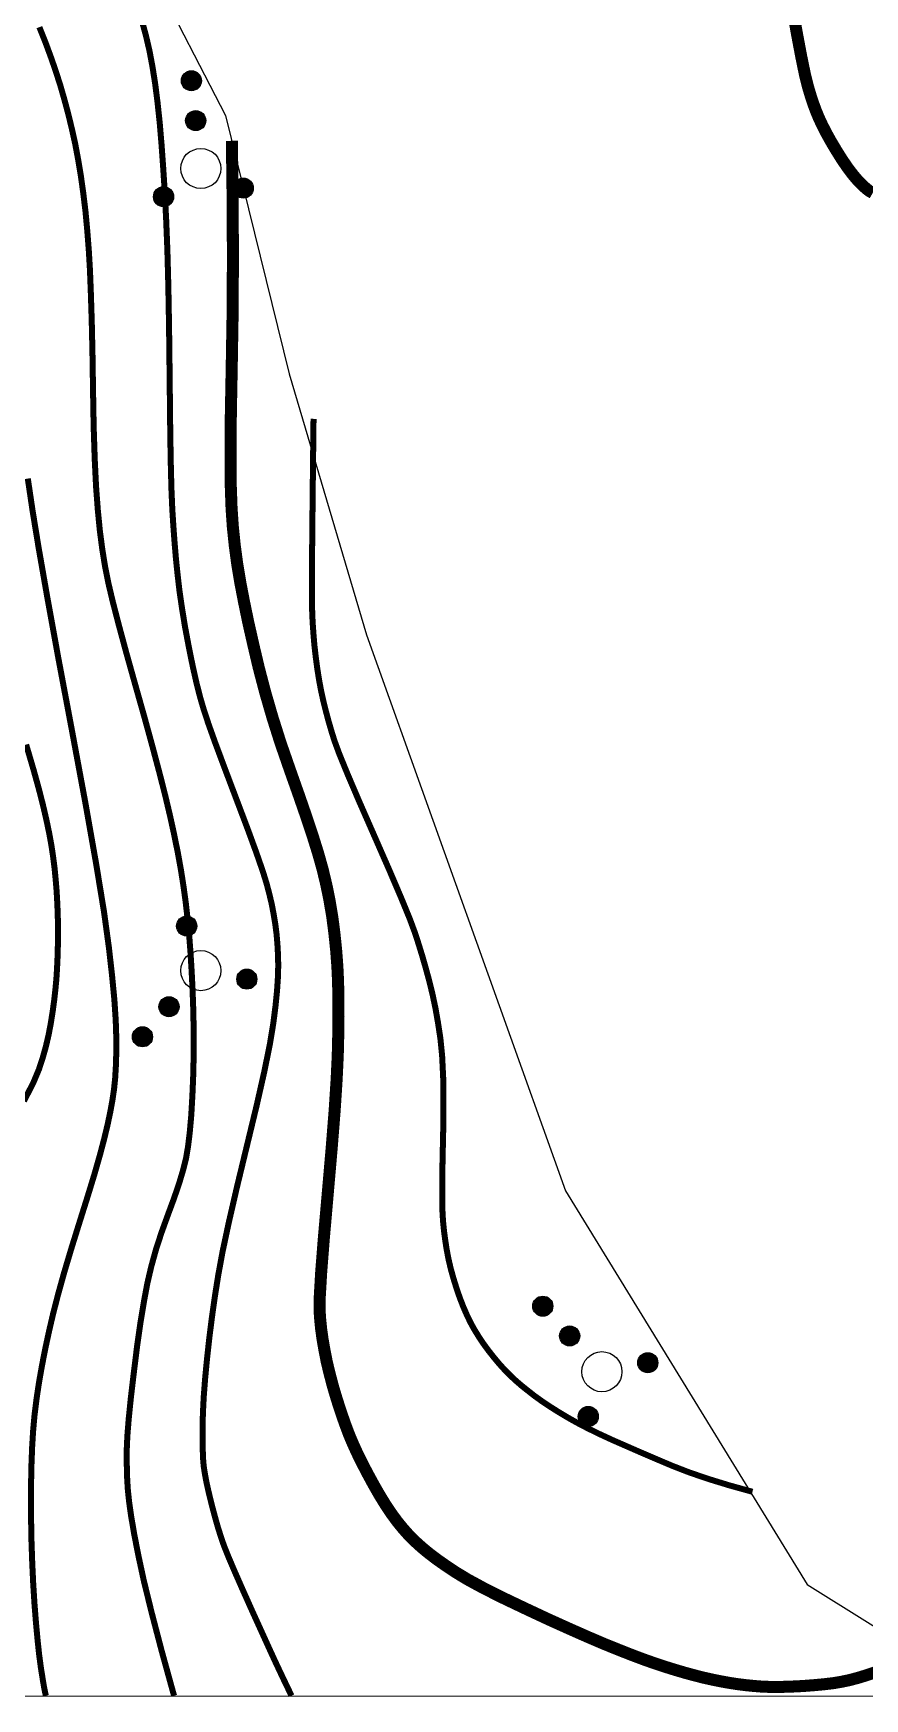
# Model space of a CAD drawing. Extents: x 396500 to 398250, y 1005980 to 1008200.
# Drawn here: x 398115.95 to 398126.31, y 1007799.96 to 1007820.72 of the extents above; entities that cross this region are included whole.
import ezdxf

# ---------------------------------------------------------------- set-up
doc = ezdxf.new("R2010")
doc.units = 0
doc.header["$LTSCALE"] = 0.5
doc.layers.get('0').update_dxf_attribs({"linetype": 'CONTINUOUS'})
for name, color, linetype in [('DGX', 2, 'CONTINUOUS'), ('DMTZ', 3, 'CONTINUOUS'), ('ZBTZ', 3, 'CONTINUOUS')]:
    doc.layers.add(name, color=color, linetype=linetype)
doc.layers.add('绘图层', color=6, linetype='CONTINUOUS', lineweight=5)
doc.linetypes.add('10421', pattern='A,2,[150,AAA.SHX,S=1,R=0,X=0,Y=1],1e-11', length=2)

# ---------------------------------------------------------------- blocks, each defined once
blk = doc.blocks.new('*U110')
at = {"linetype": 'Continuous'}
for points in [[(-0.25, 2.2), (-0.238, 2.123), (-0.238, 2.277)], [(-0.238, 2.277), (-0.202, 2.053), (-0.202, 2.347)], [(-0.202, 2.053), (-0.238, 2.277), (-0.238, 2.123)], [(-0.202, 2.347), (-0.147, 1.998), (-0.147, 2.402)], [(-0.147, 1.998), (-0.202, 2.347), (-0.202, 2.053)], [(-0.147, 2.402), (-0.077, 1.962), (-0.077, 2.438)], [(-0.077, 1.962), (-0.147, 2.402), (-0.147, 1.998)], [(-0.077, 2.438), (0, 1.95), (0, 2.45)], [(0, 1.95), (-0.077, 2.438), (-0.077, 1.962)], [(0, 2.45), (0.077, 1.962), (0.077, 2.438)], [(0.077, 1.962), (0, 2.45), (0, 1.95)], [(0.077, 2.438), (0.147, 1.998), (0.147, 2.402)], [(0.147, 1.998), (0.077, 2.438), (0.077, 1.962)], [(0.147, 2.402), (0.202, 2.053), (0.202, 2.347)], [(0.202, 2.053), (0.147, 2.402), (0.147, 1.998)], [(0.202, 2.347), (0.238, 2.123), (0.238, 2.277)], [(0.238, 2.123), (0.202, 2.347), (0.202, 2.053)], [(0.25, 2.2), (0.238, 2.277), (0.238, 2.123)]]:
    blk.add_solid(points, dxfattribs=at)
blk = doc.blocks.new('*U109')
at = {"linetype": 'Continuous'}
for points in [[(-0.25, 1.2), (-0.238, 1.123), (-0.238, 1.277)], [(-0.238, 1.277), (-0.202, 1.053), (-0.202, 1.347)], [(-0.202, 1.053), (-0.238, 1.277), (-0.238, 1.123)], [(-0.202, 1.347), (-0.147, 0.998), (-0.147, 1.402)], [(-0.147, 0.998), (-0.202, 1.347), (-0.202, 1.053)], [(-0.147, 1.402), (-0.077, 0.962), (-0.077, 1.438)], [(-0.077, 0.962), (-0.147, 1.402), (-0.147, 0.998)], [(-0.077, 1.438), (0, 0.95), (0, 1.45)], [(0, 0.95), (-0.077, 1.438), (-0.077, 0.962)], [(0, 1.45), (0.077, 0.962), (0.077, 1.438)], [(0.077, 0.962), (0, 1.45), (0, 0.95)], [(0.077, 1.438), (0.147, 0.998), (0.147, 1.402)], [(0.147, 0.998), (0.077, 1.438), (0.077, 0.962)], [(0.147, 1.402), (0.202, 1.053), (0.202, 1.347)], [(0.202, 1.053), (0.147, 1.402), (0.147, 0.998)], [(0.202, 1.347), (0.238, 1.123), (0.238, 1.277)], [(0.238, 1.123), (0.202, 1.347), (0.202, 1.053)], [(0.25, 1.2), (0.238, 1.277), (0.238, 1.123)]]:
    blk.add_solid(points, dxfattribs=at)
blk = doc.blocks.new('*U108')
at = {"linetype": 'Continuous'}
for points in [[(-1.202, -0.453), (-1.147, -0.802), (-1.147, -0.398)], [(-1.147, -0.398), (-1.077, -0.838), (-1.077, -0.362)], [(-1.077, -0.838), (-1.147, -0.398), (-1.147, -0.802)], [(-1.077, -0.362), (-1, -0.85), (-1, -0.35)], [(-1, -0.85), (-1.077, -0.362), (-1.077, -0.838)], [(-1, -0.35), (-0.923, -0.838), (-0.923, -0.362)], [(-0.923, -0.838), (-1, -0.35), (-1, -0.85)], [(-0.923, -0.362), (-0.853, -0.802), (-0.853, -0.398)], [(-0.853, -0.802), (-0.923, -0.362), (-0.923, -0.838)], [(-0.853, -0.398), (-0.798, -0.747), (-0.798, -0.453)], [(-0.798, -0.747), (-0.853, -0.398), (-0.853, -0.802)], [(-1.25, -0.6), (-1.238, -0.677), (-1.238, -0.523)], [(-1.238, -0.523), (-1.202, -0.747), (-1.202, -0.453)], [(-1.202, -0.747), (-1.238, -0.523), (-1.238, -0.677)], [(-1.147, -0.802), (-1.202, -0.453), (-1.202, -0.747)], [(-0.798, -0.453), (-0.762, -0.677), (-0.762, -0.523)], [(-0.762, -0.677), (-0.798, -0.453), (-0.798, -0.747)], [(-0.75, -0.6), (-0.762, -0.523), (-0.762, -0.677)]]:
    blk.add_solid(points, dxfattribs=at)
blk = doc.blocks.new('*U107')
at = {"linetype": 'Continuous'}
for points in [[(0.798, -0.453), (0.853, -0.802), (0.853, -0.398)], [(0.853, -0.398), (0.923, -0.838), (0.923, -0.362)], [(0.923, -0.838), (0.853, -0.398), (0.853, -0.802)], [(0.923, -0.362), (1, -0.85), (1, -0.35)], [(1, -0.85), (0.923, -0.362), (0.923, -0.838)], [(1, -0.35), (1.077, -0.838), (1.077, -0.362)], [(1.077, -0.838), (1, -0.35), (1, -0.85)], [(1.077, -0.362), (1.147, -0.802), (1.147, -0.398)], [(1.147, -0.802), (1.077, -0.362), (1.077, -0.838)], [(1.147, -0.398), (1.202, -0.747), (1.202, -0.453)], [(1.202, -0.747), (1.147, -0.398), (1.147, -0.802)], [(0.75, -0.6), (0.762, -0.677), (0.762, -0.523)], [(0.762, -0.523), (0.798, -0.747), (0.798, -0.453)], [(0.798, -0.747), (0.762, -0.523), (0.762, -0.677)], [(0.853, -0.802), (0.798, -0.453), (0.798, -0.747)], [(1.202, -0.453), (1.238, -0.677), (1.238, -0.523)], [(1.238, -0.677), (1.202, -0.453), (1.202, -0.747)], [(1.25, -0.6), (1.238, -0.523), (1.238, -0.677)]]:
    blk.add_solid(points, dxfattribs=at)
blk = doc.blocks.new('gc160')
for centre, radius in [((0, 2.2), 0.25), ((0, 1.2), 0.25), ((0, 0), 0.5), ((-1, -0.6), 0.25), ((1, -0.6), 0.25)]:
    blk.add_circle(centre, radius)
at = {"linetype": 'Continuous'}
for name in ['*U110', '*U109', '*U108', '*U107']:
    blk.add_blockref(name, (0, 0), dxfattribs=at)

msp = doc.modelspace()

# ---------------------------------------------------------------- linework, layer by layer
at = {"layer": 'DGX', "color": 3, "linetype": 'Continuous', "lineweight": -2, "const_width": 0.15}
for points in [[(398126.412, 1007818.734), (398126.373, 1007818.756), (398126.329, 1007818.79), (398126.279, 1007818.836), (398126.223, 1007818.893), (398126.163, 1007818.964), (398126.099, 1007819.049), (398126.031, 1007819.148), (398125.96, 1007819.261), (398125.891, 1007819.377), (398125.832, 1007819.483), (398125.782, 1007819.581), (398125.741, 1007819.669), (398125.705, 1007819.756), (398125.67, 1007819.85), (398125.637, 1007819.951), (398125.605, 1007820.058), (398125.568, 1007820.206), (398125.522, 1007820.429), (398125.466, 1007820.727), (398125.4, 1007821.1)], [(398118.423, 1007819.384), (398118.433, 1007818.629), (398118.436, 1007817.907), (398118.432, 1007817.216), (398118.421, 1007816.558), (398118.41, 1007815.967), (398118.406, 1007815.477), (398118.409, 1007815.09), (398118.419, 1007814.804), (398118.435, 1007814.57), (398118.459, 1007814.338), (398118.49, 1007814.106), (398118.528, 1007813.877), (398118.574, 1007813.638), (398118.627, 1007813.382), (398118.689, 1007813.108), (398118.758, 1007812.815), (398118.838, 1007812.51), (398118.929, 1007812.196), (398119.031, 1007811.874), (398119.146, 1007811.543), (398119.258, 1007811.226), (398119.355, 1007810.946), (398119.436, 1007810.701), (398119.501, 1007810.492), (398119.555, 1007810.299), (398119.602, 1007810.103), (398119.642, 1007809.904), (398119.676, 1007809.701), (398119.702, 1007809.496), (398119.723, 1007809.294), (398119.738, 1007809.094), (398119.747, 1007808.895), (398119.751, 1007808.689), (398119.752, 1007808.469), (398119.749, 1007808.234), (398119.743, 1007807.983), (398119.729, 1007807.682), (398119.704, 1007807.292), (398119.666, 1007806.813), (398119.617, 1007806.247), (398119.569, 1007805.698), (398119.536, 1007805.275), (398119.519, 1007804.978), (398119.516, 1007804.805), (398119.524, 1007804.691), (398119.536, 1007804.57), (398119.554, 1007804.441), (398119.578, 1007804.304), (398119.606, 1007804.161), (398119.642, 1007804.012), (398119.683, 1007803.856), (398119.731, 1007803.695), (398119.782, 1007803.537), (398119.832, 1007803.393), (398119.881, 1007803.262), (398119.93, 1007803.145), (398119.982, 1007803.031), (398120.042, 1007802.909), (398120.109, 1007802.779), (398120.184, 1007802.641), (398120.261, 1007802.506), (398120.337, 1007802.382), (398120.411, 1007802.271), (398120.483, 1007802.173), (398120.556, 1007802.083), (398120.632, 1007801.998), (398120.712, 1007801.919), (398120.795, 1007801.844), (398120.884, 1007801.771), (398120.983, 1007801.696), (398121.093, 1007801.619), (398121.213, 1007801.539), (398121.36, 1007801.45), (398121.553, 1007801.345), (398121.793, 1007801.224), (398122.078, 1007801.088), (398122.371, 1007800.951), (398122.635, 1007800.832), (398122.868, 1007800.729), (398123.072, 1007800.642), (398123.253, 1007800.569), (398123.418, 1007800.504), (398123.568, 1007800.448), (398123.701, 1007800.401), (398123.826, 1007800.36), (398123.948, 1007800.322), (398124.067, 1007800.287), (398124.184, 1007800.255), (398124.298, 1007800.226), (398124.409, 1007800.201), (398124.518, 1007800.179), (398124.623, 1007800.16), (398124.727, 1007800.144), (398124.83, 1007800.131), (398124.932, 1007800.121), (398125.033, 1007800.113), (398125.14, 1007800.109), (398125.259, 1007800.109), (398125.392, 1007800.113), (398125.537, 1007800.12), (398125.681, 1007800.131), (398125.811, 1007800.143), (398125.926, 1007800.157), (398126.026, 1007800.174), (398126.122, 1007800.194), (398126.224, 1007800.221), (398126.332, 1007800.254), (398126.447, 1007800.293)]]:
    msp.add_lwpolyline(points, dxfattribs=at)
at = {"layer": 'DGX', "linetype": 'Continuous', "const_width": 0.075}
for points in [[(398117.702, 1007800), (398117.548, 1007800.557), (398117.423, 1007801.035), (398117.325, 1007801.434), (398117.256, 1007801.754), (398117.205, 1007802.016), (398117.167, 1007802.239), (398117.141, 1007802.423), (398117.126, 1007802.569), (398117.118, 1007802.697), (398117.114, 1007802.825), (398117.112, 1007802.954), (398117.113, 1007803.083), (398117.12, 1007803.24), (398117.137, 1007803.452), (398117.164, 1007803.718), (398117.202, 1007804.039), (398117.243, 1007804.369), (398117.285, 1007804.663), (398117.328, 1007804.92), (398117.369, 1007805.14), (398117.417, 1007805.346), (398117.475, 1007805.556), (398117.545, 1007805.772), (398117.625, 1007805.993), (398117.703, 1007806.204), (398117.767, 1007806.392), (398117.816, 1007806.556), (398117.851, 1007806.696), (398117.876, 1007806.842), (398117.898, 1007807.023), (398117.917, 1007807.238), (398117.931, 1007807.488), (398117.942, 1007807.754), (398117.947, 1007808.019), (398117.947, 1007808.283), (398117.942, 1007808.545), (398117.933, 1007808.8), (398117.921, 1007809.04), (398117.907, 1007809.266), (398117.891, 1007809.477), (398117.871, 1007809.682), (398117.848, 1007809.886), (398117.82, 1007810.09), (398117.788, 1007810.294), (398117.75, 1007810.504), (398117.705, 1007810.728), (398117.653, 1007810.965), (398117.594, 1007811.215), (398117.523, 1007811.494), (398117.437, 1007811.818), (398117.336, 1007812.187), (398117.219, 1007812.601), (398117.105, 1007813.008), (398117.012, 1007813.353), (398116.938, 1007813.639), (398116.885, 1007813.863), (398116.844, 1007814.066), (398116.808, 1007814.287), (398116.777, 1007814.524), (398116.752, 1007814.779), (398116.73, 1007815.07), (398116.713, 1007815.417), (398116.7, 1007815.819), (398116.692, 1007816.277), (398116.685, 1007816.734), (398116.676, 1007817.135), (398116.665, 1007817.48), (398116.654, 1007817.768), (398116.639, 1007818.023), (398116.62, 1007818.268), (398116.598, 1007818.503), (398116.571, 1007818.727), (398116.541, 1007818.942), (398116.507, 1007819.148), (398116.47, 1007819.345), (398116.428, 1007819.534), (398116.384, 1007819.716), (398116.336, 1007819.895), (398116.286, 1007820.069), (398116.232, 1007820.238), (398116.172, 1007820.413), (398116.103, 1007820.6), (398116.023, 1007820.801)], [(398119.166, 1007800), (398119.065, 1007800.21), (398118.951, 1007800.452), (398118.826, 1007800.726), (398118.687, 1007801.032), (398118.556, 1007801.325), (398118.452, 1007801.562), (398118.375, 1007801.743), (398118.325, 1007801.868), (398118.289, 1007801.973), (398118.25, 1007802.095), (398118.211, 1007802.233), (398118.17, 1007802.388), (398118.133, 1007802.54), (398118.104, 1007802.671), (398118.084, 1007802.78), (398118.071, 1007802.867), (398118.064, 1007802.953), (398118.06, 1007803.062), (398118.057, 1007803.193), (398118.057, 1007803.346), (398118.062, 1007803.522), (398118.072, 1007803.723), (398118.089, 1007803.949), (398118.113, 1007804.199), (398118.142, 1007804.462), (398118.175, 1007804.723), (398118.212, 1007804.983), (398118.253, 1007805.242), (398118.307, 1007805.536), (398118.385, 1007805.902), (398118.486, 1007806.34), (398118.609, 1007806.849), (398118.731, 1007807.354), (398118.827, 1007807.779), (398118.897, 1007808.123), (398118.94, 1007808.386), (398118.967, 1007808.598), (398118.986, 1007808.788), (398118.997, 1007808.956), (398119.001, 1007809.102), (398118.998, 1007809.235), (398118.991, 1007809.367), (398118.98, 1007809.495), (398118.964, 1007809.622), (398118.943, 1007809.747), (398118.919, 1007809.872), (398118.889, 1007809.998), (398118.856, 1007810.124), (398118.806, 1007810.285), (398118.725, 1007810.518), (398118.614, 1007810.821), (398118.472, 1007811.196), (398118.33, 1007811.572), (398118.215, 1007811.88), (398118.129, 1007812.121), (398118.072, 1007812.294), (398118.027, 1007812.448), (398117.981, 1007812.629), (398117.934, 1007812.838), (398117.886, 1007813.075), (398117.84, 1007813.319), (398117.802, 1007813.551), (398117.77, 1007813.771), (398117.746, 1007813.978), (398117.725, 1007814.18), (398117.708, 1007814.383), (398117.693, 1007814.588), (398117.68, 1007814.795), (398117.669, 1007815.054), (398117.66, 1007815.418), (398117.653, 1007815.887), (398117.647, 1007816.459), (398117.64, 1007817.049), (398117.631, 1007817.569), (398117.619, 1007818.018), (398117.604, 1007818.397), (398117.587, 1007818.731), (398117.567, 1007819.045), (398117.546, 1007819.339), (398117.523, 1007819.612), (398117.496, 1007819.865), (398117.466, 1007820.1), (398117.432, 1007820.314), (398117.395, 1007820.51), (398117.352, 1007820.694), (398117.303, 1007820.873)], [(398124.913, 1007802.542), (398124.621, 1007802.623), (398124.357, 1007802.704), (398124.121, 1007802.785), (398123.912, 1007802.866), (398123.721, 1007802.947), (398123.534, 1007803.027), (398123.353, 1007803.106), (398123.177, 1007803.183), (398123.012, 1007803.259), (398122.86, 1007803.333), (398122.724, 1007803.404), (398122.601, 1007803.473), (398122.49, 1007803.54), (398122.385, 1007803.606), (398122.287, 1007803.672), (398122.195, 1007803.738), (398122.111, 1007803.804), (398122.031, 1007803.868), (398121.957, 1007803.932), (398121.889, 1007803.996), (398121.823, 1007804.063), (398121.757, 1007804.136), (398121.69, 1007804.216), (398121.622, 1007804.302), (398121.557, 1007804.391), (398121.498, 1007804.48), (398121.444, 1007804.568), (398121.396, 1007804.655), (398121.352, 1007804.747), (398121.308, 1007804.848), (398121.265, 1007804.958), (398121.224, 1007805.078), (398121.185, 1007805.203), (398121.151, 1007805.325), (398121.123, 1007805.446), (398121.1, 1007805.566), (398121.082, 1007805.684), (398121.067, 1007805.798), (398121.056, 1007805.91), (398121.049, 1007806.018), (398121.046, 1007806.161), (398121.046, 1007806.376), (398121.049, 1007806.662), (398121.057, 1007807.021), (398121.061, 1007807.39), (398121.057, 1007807.709), (398121.044, 1007807.978), (398121.022, 1007808.197), (398120.993, 1007808.387), (398120.961, 1007808.57), (398120.924, 1007808.745), (398120.883, 1007808.913), (398120.839, 1007809.074), (398120.795, 1007809.227), (398120.75, 1007809.373), (398120.705, 1007809.512), (398120.639, 1007809.689), (398120.532, 1007809.95), (398120.385, 1007810.294), (398120.197, 1007810.723), (398120.01, 1007811.149), (398119.865, 1007811.489), (398119.762, 1007811.741), (398119.701, 1007811.907), (398119.663, 1007812.029), (398119.627, 1007812.153), (398119.594, 1007812.277), (398119.563, 1007812.402), (398119.535, 1007812.529), (398119.51, 1007812.663), (398119.488, 1007812.802), (398119.469, 1007812.946), (398119.452, 1007813.092), (398119.44, 1007813.235), (398119.43, 1007813.376), (398119.424, 1007813.513), (398119.421, 1007813.766), (398119.423, 1007814.251), (398119.43, 1007814.968), (398119.441, 1007815.918)], [(398115.879, 1007815.173), (398115.938, 1007814.774), (398116.014, 1007814.31), (398116.121, 1007813.698), (398116.259, 1007812.938), (398116.43, 1007812.029), (398116.598, 1007811.123), (398116.731, 1007810.37), (398116.829, 1007809.772), (398116.89, 1007809.326), (398116.929, 1007808.98), (398116.958, 1007808.678), (398116.975, 1007808.419), (398116.982, 1007808.205), (398116.982, 1007808.02), (398116.977, 1007807.852), (398116.968, 1007807.699), (398116.954, 1007807.561), (398116.934, 1007807.426), (398116.907, 1007807.277), (398116.873, 1007807.116), (398116.831, 1007806.941), (398116.778, 1007806.74), (398116.709, 1007806.499), (398116.623, 1007806.218), (398116.522, 1007805.897), (398116.42, 1007805.569), (398116.331, 1007805.271), (398116.256, 1007805.001), (398116.194, 1007804.76), (398116.142, 1007804.536), (398116.095, 1007804.318), (398116.054, 1007804.107), (398116.018, 1007803.902), (398115.988, 1007803.701), (398115.963, 1007803.5), (398115.945, 1007803.3), (398115.933, 1007803.101), (398115.925, 1007802.894), (398115.92, 1007802.671), (398115.919, 1007802.433), (398115.92, 1007802.178), (398115.925, 1007801.917), (398115.934, 1007801.658), (398115.946, 1007801.401), (398115.962, 1007801.146), (398115.981, 1007800.905), (398116.001, 1007800.691), (398116.021, 1007800.504), (398116.043, 1007800.342), (398116.064, 1007800.21), (398116.081, 1007800.109), (398116.095, 1007800.039), (398116.105, 1007800)], [(398115.858, 1007811.857), (398115.948, 1007811.552), (398116.016, 1007811.307), (398116.068, 1007811.103), (398116.111, 1007810.918), (398116.146, 1007810.75), (398116.173, 1007810.602), (398116.194, 1007810.462), (398116.212, 1007810.321), (398116.226, 1007810.178), (398116.238, 1007810.034), (398116.246, 1007809.891), (398116.252, 1007809.748), (398116.255, 1007809.606), (398116.256, 1007809.465), (398116.253, 1007809.326), (398116.249, 1007809.191), (398116.243, 1007809.06), (398116.235, 1007808.933), (398116.223, 1007808.805), (398116.208, 1007808.671), (398116.189, 1007808.531), (398116.166, 1007808.385), (398116.138, 1007808.237), (398116.104, 1007808.092), (398116.064, 1007807.95), (398116.018, 1007807.809), (398115.947, 1007807.64), (398115.83, 1007807.412)]]:
    msp.add_lwpolyline(points, dxfattribs=at)
at = {"layer": 'DMTZ', "linetype": '10421', "flags": 128}
msp.add_lwpolyline([(398110.02, 1007840.292), (398110.382, 1007838.347), (398110.808, 1007835.943), (398112.786, 1007830.411), (398114.236, 1007826.326), (398116.522, 1007823.226), (398118.345, 1007819.701), (398119.137, 1007816.479), (398120.102, 1007813.225), (398122.581, 1007806.295), (398125.596, 1007801.385), (398127.817, 1007800)], dxfattribs=at)
at = {"layer": '绘图层', "linetype": 'Continuous', "flags": 128}
msp.add_lwpolyline([(397850.03, 1008199.993), (397850.03, 1007799.993), (398250.03, 1007799.993), (398250.03, 1008199.993)], close=True, dxfattribs=at)

# ---------------------------------------------------------------- block references
at = {"layer": 'ZBTZ', "linetype": 'Continuous', "yscale": 0.5}
for p, xscale, rotation in [((398118.036, 1007819.039), 0.5000000000016535, 6.136051511684247), ((398118.036, 1007809.039), 0.4999999999832364, 138.5747856056956), ((398123.036, 1007804.039), 0.4999999999946481, 42.05694753496409)]:
    msp.add_blockref('gc160', p, dxfattribs=dict(at, xscale=xscale, rotation=rotation))

doc.saveas('drawing.dxf')
